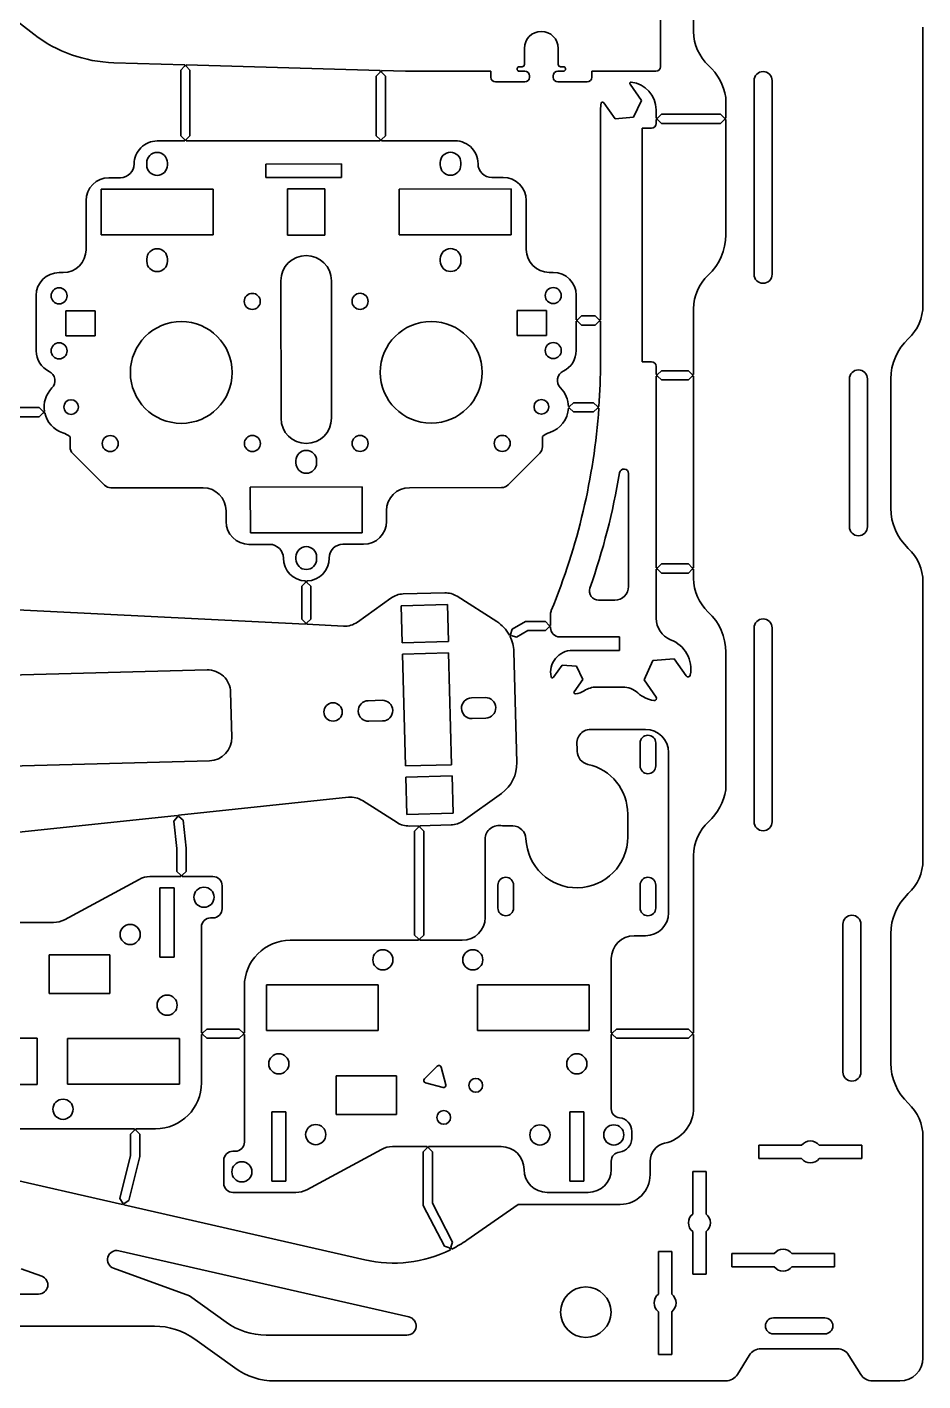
# Model space of a CAD drawing. Header units: millimetres. Extents: x 0 to 415, y 0 to 292.
# Drawn here: x 140.5 to 179.6, y 149.7 to 208.8 of the extents above; entities that cross this region are included whole.
import ezdxf

# ---------------------------------------------------------------- set-up
doc = ezdxf.new("R2010")
doc.units = ezdxf.units.MM

msp = doc.modelspace()

# ---------------------------------------------------------------- linework, layer by layer
at = {"color": 7, "linetype": 'Continuous', "lineweight": 35}
for p, q in [((169.6187, 208.5825), (169.6187, 211.8026)), ((137.4911, 211.0472), (140.8397, 208.4694)), ((168.1736, 210.9926), (168.1736, 207.0526)), ((179.6187, 196.6457), (179.6187, 208.7808)), ((162.2336, 207.1526), (162.2336, 207.8526)), ((163.7136, 207.1526), (163.7136, 207.8526)), ((144.326, 207.2262), (147.4177, 207.1367)), ((147.4166, 207.0758), (147.2466, 206.9058)), ((147.2466, 206.9058), (147.2466, 204.0407)), ((147.4166, 207.0758), (147.4177, 207.0758)), ((147.4177, 207.0758), (147.4177, 207.1367)), ((147.4777, 207.1349), (155.946, 206.8896)), ((147.4777, 207.0748), (147.4777, 207.1349)), ((147.6466, 206.9058), (147.4777, 207.0748)), ((147.6466, 206.9058), (147.6466, 204.0407)), ((155.946, 206.8146), (155.776, 206.6446)), ((155.946, 206.8146), (155.946, 206.8896)), ((156.006, 206.8879), (157.0499, 206.8576)), ((156.006, 206.8146), (156.006, 206.8879)), ((156.176, 206.6446), (156.006, 206.8146)), ((160.7736, 206.8526), (157.3974, 206.8526)), ((160.7736, 206.8526), (160.7736, 206.5926)), ((162.1336, 207.0526), (162.0136, 207.0526)), ((162.2536, 206.8526), (162.0236, 206.8526)), ((163.9236, 206.8526), (163.6936, 206.8526)), ((163.9336, 207.0526), (163.8136, 207.0526)), ((167.9736, 206.8526), (165.1736, 206.8526)), ((165.1736, 206.8526), (165.1736, 206.5926)), ((155.776, 206.6446), (155.776, 204.0407)), ((156.176, 206.6446), (156.176, 204.0407)), ((162.2536, 206.3926), (160.9736, 206.3926)), ((162.4536, 206.5926), (162.4536, 206.6526)), ((163.4936, 206.5926), (163.4936, 206.6526)), ((164.9736, 206.3926), (163.6936, 206.3926)), ((166.843, 206.2858), (167.3399, 205.5762)), ((172.2524, 206.4483), (172.2524, 197.9934)), ((173.0382, 197.9934), (173.0382, 206.4483)), ((167.3399, 205.5762), (166.9984, 204.8436)), ((171.0187, 204.8046), (171.0187, 205.7132)), ((165.5541, 205.1747), (165.5541, 196.0115)), ((166.1931, 204.7732), (165.6962, 205.4828)), ((167.979, 204.8046), (167.979, 205.1747)), ((168.209, 204.9746), (168.039, 204.8046)), ((168.209, 204.9746), (170.7887, 204.9746)), ((170.9587, 204.8046), (170.7887, 204.9746)), ((166.9984, 204.8436), (166.1931, 204.7732)), ((167.379, 204.3747), (167.779, 204.3747)), ((167.379, 194.1747), (167.379, 204.3747)), ((167.979, 204.8046), (168.039, 204.8046)), ((167.979, 204.7446), (168.039, 204.7446)), ((167.979, 204.5747), (167.979, 204.7446)), ((168.039, 204.7446), (168.209, 204.5746)), ((168.209, 204.5746), (170.7887, 204.5746)), ((170.7887, 204.5746), (170.9587, 204.7446)), ((170.9587, 204.8046), (171.0187, 204.8046)), ((170.9587, 204.7446), (171.0187, 204.7446)), ((171.0187, 199.7132), (171.0187, 204.7446)), ((147.4177, 203.8107), (146.2139, 203.8107)), ((147.2466, 204.0407), (147.4166, 203.8707)), ((147.4177, 203.8707), (147.4166, 203.8707)), ((147.4177, 203.8107), (147.4177, 203.8707)), ((147.4777, 203.8717), (147.6466, 204.0407)), ((147.4777, 203.8107), (147.4777, 203.8717)), ((155.946, 203.8107), (147.4777, 203.8107)), ((155.776, 204.0407), (155.946, 203.8707)), ((155.946, 203.8107), (155.946, 203.8707)), ((156.006, 203.8707), (156.176, 204.0407)), ((156.006, 203.8107), (156.006, 203.8707)), ((159.0997, 203.8107), (156.006, 203.8107)), ((145.7639, 202.8604), (145.7639, 202.7604)), ((146.6638, 202.8609), (146.6639, 202.7609)), ((154.2639, 202.8069), (150.9639, 202.8052)), ((150.9639, 202.8052), (150.9642, 202.2152)), ((154.2642, 202.2169), (154.2639, 202.8069)), ((158.5638, 202.8669), (158.5639, 202.7669)), ((159.4638, 202.8673), (159.4639, 202.7673)), ((144.6142, 202.2099), (144.1142, 202.2096)), ((150.9642, 202.2152), (154.2642, 202.2169)), ((161.3142, 202.2183), (160.8142, 202.218)), ((148.6544, 201.7119), (143.7744, 201.7094)), ((143.7744, 201.7094), (143.7754, 199.7094)), ((148.6554, 199.7119), (148.6544, 201.7119)), ((153.5244, 201.7243), (151.9044, 201.7235)), ((151.9044, 201.7235), (151.9054, 199.7035)), ((153.5254, 199.7043), (153.5244, 201.7243)), ((161.6544, 201.7184), (156.7744, 201.716)), ((156.7744, 201.716), (156.7754, 199.716)), ((161.6554, 199.7184), (161.6544, 201.7184)), ((143.1147, 201.2091), (143.1158, 199.0689)), ((162.3147, 201.2188), (162.3158, 199.0785)), ((143.7754, 199.7094), (148.6554, 199.7119)), ((151.9054, 199.7035), (153.5254, 199.7043)), ((156.7754, 199.716), (161.6554, 199.7184)), ((145.766, 198.5604), (145.766, 198.6604)), ((146.666, 198.5609), (146.666, 198.6609)), ((158.566, 198.6669), (158.566, 198.5669)), ((159.466, 198.6673), (159.466, 198.5673)), ((142.1163, 198.0684), (141.939, 198.0683)), ((163.3163, 198.079), (163.4935, 198.0791)), ((151.6164, 197.7134), (151.6195, 191.7134)), ((153.8195, 191.7145), (153.8164, 197.7145)), ((140.9407, 194.6542), (140.9395, 197.0678)), ((164.4946, 196.0115), (164.494, 197.0796)), ((142.2398, 196.3989), (143.5191, 196.3995)), ((142.2404, 195.3109), (142.2398, 196.3989)), ((143.5191, 196.3995), (143.5197, 195.3115)), ((163.1944, 196.4094), (161.9151, 196.4088)), ((161.9151, 196.4088), (161.9156, 195.3208)), ((163.1949, 195.3214), (163.1944, 196.4094)), ((164.7246, 196.1815), (164.5546, 196.0115)), ((164.7246, 196.1815), (165.3241, 196.1815)), ((165.4941, 196.0115), (165.3241, 196.1815)), ((169.6187, 193.6157), (169.6187, 196.4945)), ((164.4946, 196.0115), (164.5546, 196.0115)), ((164.4946, 195.9515), (164.5546, 195.9515)), ((164.4952, 194.6661), (164.4946, 195.9515)), ((164.5546, 195.9515), (164.7246, 195.7815)), ((164.7246, 195.7815), (165.3241, 195.7815)), ((165.3241, 195.7815), (165.4941, 195.9515)), ((165.4941, 196.0115), (165.5541, 196.0115)), ((165.4941, 195.9515), (165.5541, 195.9515)), ((165.5541, 195.9515), (165.5541, 194.1747)), ((143.5197, 195.3115), (142.2404, 195.3109)), ((161.9156, 195.3208), (163.1949, 195.3214)), ((167.779, 194.1747), (167.379, 194.1747)), ((167.979, 193.6157), (167.979, 193.9747)), ((168.209, 193.7857), (168.039, 193.6157)), ((168.209, 193.7857), (169.3887, 193.7857)), ((169.5587, 193.6157), (169.3887, 193.7857)), ((167.979, 193.6157), (168.039, 193.6157)), ((167.979, 193.5557), (168.039, 193.5557)), ((167.979, 185.1908), (167.979, 193.5557)), ((168.039, 193.5557), (168.209, 193.3857)), ((168.209, 193.3857), (169.3887, 193.3857)), ((169.3887, 193.3857), (169.5587, 193.5557)), ((169.5587, 193.6157), (169.6187, 193.6157)), ((169.5587, 193.5557), (169.6187, 193.5557)), ((169.6187, 185.1908), (169.6187, 193.5557)), ((176.4117, 193.4328), (176.4117, 186.9778)), ((177.1975, 186.9778), (177.1975, 193.4328)), ((178.2187, 193.427), (178.2187, 187.7905)), ((141.0749, 192.1807), (138.9068, 192.1807)), ((141.2449, 192.0107), (141.0749, 192.1807)), ((141.2449, 192.0107), (141.2449, 192.0104)), ((141.2996, 192.0104), (141.2449, 192.0104)), ((164.1533, 192.16), (164.2098, 192.16)), ((164.1544, 192.22), (164.2092, 192.22)), ((164.3792, 192.3906), (164.2092, 192.2206)), ((164.2092, 192.22), (164.2092, 192.2206)), ((164.2098, 192.16), (164.3792, 191.9906)), ((165.255, 192.3906), (164.3792, 192.3906)), ((165.255, 191.9906), (164.3792, 191.9906)), ((165.425, 192.2206), (165.255, 192.3906)), ((165.255, 191.9906), (165.4244, 192.16)), ((165.4244, 192.16), (165.4828, 192.16)), ((165.425, 192.2206), (165.425, 192.22)), ((165.425, 192.22), (165.487, 192.22)), ((141.0749, 191.7807), (138.9068, 191.7807)), ((141.0749, 191.7807), (141.2447, 191.9504)), ((141.3111, 191.9504), (141.2447, 191.9504)), ((142.4199, 190.9073), (142.4201, 190.4578)), ((163.0201, 190.4681), (163.0199, 190.9176)), ((142.5374, 190.175), (143.919, 188.7948)), ((152.2704, 189.7637), (152.2704, 189.8637)), ((153.1704, 189.7642), (153.1704, 189.8642)), ((162.9031, 190.1852), (161.5229, 188.8037)), ((166.779, 184.3747), (166.779, 189.2981)), ((144.2019, 188.6778), (148.221, 188.6798)), ((155.161, 188.7152), (150.281, 188.7127)), ((150.281, 188.7127), (150.282, 186.7127)), ((155.162, 186.7152), (155.161, 188.7152)), ((161.2401, 188.6864), (157.221, 188.6843)), ((149.2217, 187.2122), (149.2215, 187.6803)), ((156.2217, 187.2157), (156.2215, 187.6838)), ((150.282, 186.7127), (155.162, 186.7152)), ((150.2222, 186.2127), (151.1222, 186.2131)), ((154.3222, 186.2147), (155.2222, 186.2152)), ((152.2725, 185.6637), (152.2726, 185.5637)), ((153.1725, 185.6642), (153.1726, 185.5642)), ((167.979, 185.1908), (168.039, 185.1908)), ((167.979, 185.1308), (168.039, 185.1308)), ((167.979, 182.9847), (167.979, 185.1308)), ((168.209, 185.3608), (168.039, 185.1908)), ((168.039, 185.1308), (168.209, 184.9608)), ((168.209, 185.3608), (169.3887, 185.3608)), ((168.209, 184.9608), (169.3887, 184.9608)), ((169.5587, 185.1908), (169.3887, 185.3608)), ((169.3887, 184.9608), (169.5587, 185.1308)), ((169.5587, 185.1908), (169.6187, 185.1908)), ((169.5587, 185.1308), (169.6187, 185.1308)), ((169.6187, 184.723), (169.6187, 185.1308)), ((152.6925, 184.5539), (152.5225, 184.3839)), ((152.5225, 184.3839), (152.5225, 182.9554)), ((152.6925, 184.5539), (152.6925, 184.6144)), ((152.7525, 184.5539), (152.7525, 184.6144)), ((152.9225, 184.3839), (152.7525, 184.5539)), ((152.9225, 184.3839), (152.9225, 182.9554)), ((179.6187, 172.4367), (179.6187, 184.5718)), ((152.6925, 182.7269), (130.4976, 183.8314)), ((154.9516, 182.8208), (156.4163, 183.87)), ((156.9439, 184.0474), (158.7611, 184.0965)), ((159.2974, 183.9479), (161.0331, 182.8413)), ((166.179, 183.7747), (165.4709, 183.7747)), ((158.8759, 183.5887), (156.8566, 183.5341)), ((156.8566, 183.5341), (156.9004, 181.9147)), ((158.9197, 181.9693), (158.8759, 183.5887)), ((163.379, 183.1747), (163.379, 182.6783)), ((152.5225, 182.9554), (152.6925, 182.7854)), ((152.6925, 182.7269), (152.6925, 182.7854)), ((152.7525, 182.7854), (152.9225, 182.9554)), ((152.7525, 182.7239), (152.7525, 182.7854)), ((154.3512, 182.6443), (152.7525, 182.7239)), ((162.2871, 182.8483), (161.6958, 182.5161)), ((163.149, 182.8483), (162.2871, 182.8483)), ((163.319, 182.6783), (163.149, 182.8483)), ((163.149, 182.4483), (163.319, 182.6183)), ((163.379, 182.6783), (163.319, 182.6783)), ((163.379, 182.6183), (163.319, 182.6183)), ((163.379, 182.6183), (163.379, 182.5747)), ((172.2521, 182.5664), (172.2521, 174.1114)), ((173.0379, 174.1114), (173.0379, 182.5664)), ((156.9004, 181.9147), (158.9197, 181.9693)), ((161.6308, 182.2846), (161.5791, 182.2556)), ((161.6603, 182.2323), (161.6068, 182.2023)), ((161.6958, 182.5161), (161.6308, 182.2846)), ((161.6308, 182.2846), (161.6308, 182.2846)), ((161.6603, 182.2323), (161.8917, 182.1674)), ((162.3917, 182.4483), (161.8917, 182.1674)), ((163.149, 182.4483), (162.3917, 182.4483)), ((163.779, 182.1747), (166.379, 182.1747)), ((166.379, 182.1747), (166.379, 181.5847)), ((158.923, 181.4764), (156.9237, 181.4224)), ((156.9237, 181.4224), (157.0555, 176.5442)), ((159.0548, 176.5982), (158.923, 181.4764)), ((161.9033, 176.6932), (161.7724, 181.5354)), ((166.379, 181.5847), (164.3316, 181.5847)), ((171.0187, 181.5043), (171.0187, 175.5043)), ((163.5073, 180.4137), (163.8811, 180.9475)), ((163.8811, 180.9475), (164.5137, 180.8922)), ((164.5137, 180.8922), (164.7821, 180.3166)), ((167.4544, 180.3042), (167.8448, 181.1414)), ((167.8448, 181.1414), (168.7651, 181.2219)), ((168.7651, 181.2219), (169.2917, 180.4699)), ((148.3932, 180.7332), (137.5815, 180.4411)), ((164.7821, 180.3166), (164.4084, 179.7828)), ((167.981, 179.5521), (167.4544, 180.3042)), ((149.4729, 177.7982), (149.4199, 179.7606)), ((165.3799, 179.9847), (166.5195, 179.9847)), ((156.0278, 179.4075), (155.428, 179.3912)), ((159.9264, 179.5128), (160.5262, 179.529)), ((156.0521, 178.5078), (155.4523, 178.4916)), ((159.9507, 178.6131), (160.5505, 178.6293)), ((167.5234, 178.1362), (165.1234, 178.1362)), ((164.5434, 177.1811), (164.5434, 177.3825)), ((167.2834, 177.5462), (167.2834, 176.5462)), ((167.9634, 176.5462), (167.9634, 177.5462)), ((137.6885, 176.4794), (148.5003, 176.7716)), ((168.5234, 170.1362), (168.5234, 177.1362)), ((157.0555, 176.5442), (159.0548, 176.5982)), ((159.0781, 176.1059), (157.0588, 176.0513)), ((157.0588, 176.0513), (157.1026, 174.4319)), ((159.1219, 174.4865), (159.0781, 176.1059)), ((147.1541, 174.3937), (154.5647, 175.1764)), ((156.6811, 174.0727), (155.1752, 175.0327)), ((161.2356, 175.3492), (159.5622, 174.1505)), ((137.6964, 173.3947), (147.0944, 174.3874)), ((147.1007, 174.3277), (146.9496, 174.1407)), ((147.1007, 174.3277), (147.0944, 174.3874)), ((147.1604, 174.334), (147.1541, 174.3937)), ((147.3474, 174.1829), (147.1604, 174.334)), ((147.1604, 174.334), (147.1604, 174.334)), ((157.1026, 174.4319), (159.1219, 174.4865)), ((166.7434, 173.4462), (166.7434, 174.4462)), ((146.9496, 174.1407), (147.0766, 172.9425)), ((147.3474, 174.1829), (147.4766, 172.9636)), ((157.6164, 173.9349), (157.2174, 173.9241)), ((157.6164, 173.8757), (157.4464, 173.7057)), ((157.4464, 173.7057), (157.4464, 169.1662)), ((157.6164, 173.9349), (157.6164, 173.8757)), ((159.0347, 173.9732), (157.6764, 173.9365)), ((157.6764, 173.9365), (157.6764, 173.8757)), ((157.8464, 173.7057), (157.6764, 173.8757)), ((157.8464, 173.7057), (157.8464, 169.1662)), ((161.277, 173.9262), (161.7252, 173.9262)), ((160.5234, 173.3462), (160.5234, 169.9362)), ((147.0766, 172.9425), (147.0766, 171.9461)), ((147.4766, 172.9636), (147.4766, 171.9461)), ((169.6187, 164.8937), (169.6187, 172.635)), ((147.0766, 171.9461), (147.2466, 171.7761)), ((147.3066, 171.7761), (147.4766, 171.9461)), ((145.4276, 171.5958), (142.1726, 169.8364)), ((147.2466, 171.7161), (145.9031, 171.7161)), ((147.2466, 171.7161), (147.2466, 171.7761)), ((147.3066, 171.7161), (147.3066, 171.7761)), ((148.6501, 171.7161), (147.3066, 171.7161)), ((149.0501, 170.3161), (149.0501, 171.3161)), ((161.0834, 171.3462), (161.0834, 170.3462)), ((161.7634, 170.3462), (161.7634, 171.3462)), ((167.2834, 171.3462), (167.2834, 170.3462)), ((167.9634, 170.3462), (167.9634, 171.3462)), ((146.9601, 171.2261), (146.3401, 171.2261)), ((146.3401, 171.2261), (146.3401, 168.2061)), ((146.9601, 168.2061), (146.9601, 171.2261)), ((141.6971, 169.7161), (137.6964, 169.7161)), ((148.5501, 169.9161), (148.6501, 169.9161)), ((176.1307, 169.6394), (176.1307, 163.1844)), ((176.9165, 163.1844), (176.9165, 169.6394)), ((148.1501, 164.8937), (148.1501, 169.5161)), ((157.6164, 168.9362), (152.0234, 168.9362)), ((157.4464, 169.1662), (157.6164, 168.9962)), ((157.6164, 168.9962), (157.6164, 168.9362)), ((157.6764, 168.9962), (157.8464, 169.1662)), ((157.6764, 168.9962), (157.6764, 168.9362)), ((159.5234, 168.9362), (157.6764, 168.9362)), ((167.0234, 169.1362), (167.5234, 169.1362)), ((178.2187, 169.218), (178.2187, 163.5815)), ((141.5101, 166.6221), (141.5101, 168.3081)), ((141.5101, 168.3081), (144.1501, 168.3081)), ((144.1501, 168.3081), (144.1501, 166.6221)), ((146.3401, 168.2061), (146.9601, 168.2061)), ((166.0234, 164.8937), (166.0234, 168.1362)), ((144.1501, 166.6221), (141.5101, 166.6221)), ((150.0234, 166.9362), (150.0234, 164.8937)), ((150.9834, 166.9962), (150.9834, 164.9962)), ((155.8634, 166.9962), (150.9834, 166.9962)), ((155.8634, 164.9962), (155.8634, 166.9962)), ((165.0634, 166.9962), (160.1834, 166.9962)), ((160.1834, 166.9962), (160.1834, 164.9962)), ((165.0634, 164.9962), (165.0634, 166.9962)), ((148.2101, 164.8937), (148.1501, 164.8937)), ((148.2101, 164.8337), (148.1501, 164.8337)), ((148.1501, 162.7161), (148.1501, 164.8337)), ((148.3801, 165.0637), (148.2101, 164.8937)), ((148.2101, 164.8337), (148.3801, 164.6637)), ((149.7934, 165.0637), (148.3801, 165.0637)), ((149.9634, 164.8937), (149.7934, 165.0637)), ((149.7934, 164.6637), (149.9634, 164.8337)), ((150.0234, 164.8937), (149.9634, 164.8937)), ((150.0234, 164.8337), (149.9634, 164.8337)), ((150.0234, 164.8337), (150.0234, 160.1362)), ((150.9834, 164.9962), (155.8634, 164.9962)), ((160.1834, 164.9962), (165.0634, 164.9962)), ((166.0234, 164.8937), (166.0834, 164.8937)), ((166.0234, 164.8337), (166.0834, 164.8337)), ((166.0234, 161.5911), (166.0234, 164.8337)), ((166.2534, 165.0637), (166.0834, 164.8937)), ((166.0834, 164.8337), (166.2534, 164.6637)), ((169.3887, 165.0637), (166.2534, 165.0637)), ((169.5587, 164.8937), (169.3887, 165.0637)), ((169.3887, 164.6637), (169.5587, 164.8337)), ((169.5587, 164.8937), (169.6187, 164.8937)), ((169.5587, 164.8337), (169.6187, 164.8337)), ((169.6187, 161.6455), (169.6187, 164.8337)), ((140.9801, 164.6661), (139.3201, 164.6661)), ((140.9801, 162.6461), (140.9801, 164.6661)), ((147.1901, 164.6561), (142.3101, 164.6561)), ((142.3101, 164.6561), (142.3101, 162.6561)), ((147.1901, 162.6561), (147.1901, 164.6561)), ((149.7934, 164.6637), (148.3801, 164.6637)), ((169.3887, 164.6637), (166.2534, 164.6637)), ((156.6634, 163.0302), (154.0234, 163.0302)), ((154.0234, 163.0302), (154.0234, 161.3442)), ((156.6634, 161.3442), (156.6634, 163.0302)), ((158.4372, 163.453), (157.8715, 162.8873)), ((158.8116, 162.6354), (158.6045, 163.4082)), ((139.3201, 162.6461), (140.9801, 162.6461)), ((142.3101, 162.6561), (147.1901, 162.6561)), ((157.9164, 162.72), (158.6891, 162.513)), ((151.2134, 161.4462), (151.2134, 158.4262)), ((151.8334, 161.4462), (151.2134, 161.4462)), ((151.8334, 158.4262), (151.8334, 161.4462)), ((154.0234, 161.3442), (156.6634, 161.3442)), ((164.8334, 161.4462), (164.2134, 161.4462)), ((164.2134, 161.4462), (164.2134, 158.4262)), ((164.8334, 158.4262), (164.8334, 161.4462)), ((136.5453, 160.7161), (145.2263, 160.7161)), ((145.2263, 160.7161), (145.2263, 160.6561)), ((145.2863, 160.7161), (146.1501, 160.7161)), ((145.2863, 160.7161), (145.2863, 160.6561)), ((145.2263, 160.6561), (145.0563, 160.4861)), ((145.0563, 160.4861), (145.0563, 159.5532)), ((145.4563, 160.4861), (145.2863, 160.6561)), ((145.4563, 160.4861), (145.4563, 159.5048)), ((166.9234, 160.2962), (166.9234, 160.5962)), ((179.6187, 150.7132), (179.6187, 160.3628)), ((145.0563, 159.5532), (144.5953, 157.6733)), ((145.4563, 159.5048), (144.9838, 157.578)), ((149.6234, 159.7362), (149.5234, 159.7362)), ((152.7459, 158.0565), (156.0008, 159.8159)), ((156.4763, 159.9362), (157.9934, 159.9362)), ((157.9934, 159.8762), (157.8234, 159.7062)), ((157.8234, 159.7062), (157.8234, 157.3644)), ((157.9934, 159.9362), (157.9934, 159.8762)), ((158.0534, 159.9362), (161.2234, 159.9362)), ((158.0534, 159.9362), (158.0534, 159.8762)), ((158.2234, 159.7062), (158.0534, 159.8762)), ((158.2234, 159.7062), (158.2234, 157.4621)), ((172.4687, 159.9932), (174.3262, 159.9932)), ((172.4687, 159.9932), (172.4687, 159.4132)), ((175.0912, 159.9932), (176.9487, 159.9932)), ((176.9487, 159.9932), (176.9487, 159.4132)), ((136.8458, 159.2045), (144.7055, 157.409)), ((149.1234, 159.3362), (149.1234, 158.3362)), ((166.0234, 158.9362), (166.0234, 159.3012)), ((167.7187, 158.7132), (167.7187, 159.2981)), ((172.4687, 159.4132), (174.3262, 159.4132)), ((175.0912, 159.4132), (176.9487, 159.4132)), ((151.2134, 158.4262), (151.8334, 158.4262)), ((164.2134, 158.4262), (164.8334, 158.4262)), ((170.1587, 158.8532), (169.5787, 158.8532)), ((169.5787, 158.8532), (169.5787, 156.9957)), ((170.1587, 156.9957), (170.1587, 158.8532)), ((149.5234, 157.9362), (152.2704, 157.9362)), ((163.2234, 157.9362), (165.0234, 157.9362)), ((144.5953, 157.6733), (144.7199, 157.4677)), ((144.722, 157.4672), (144.7055, 157.409)), ((144.722, 157.4672), (144.7199, 157.4677)), ((144.7809, 157.4551), (144.7641, 157.3956)), ((144.7641, 157.3956), (155.2684, 154.9959)), ((144.7809, 157.4551), (144.9838, 157.578)), ((157.8234, 157.3644), (158.7463, 155.5866)), ((158.2234, 157.4621), (159.1013, 155.7709)), ((159.7254, 155.8569), (161.9703, 157.4132)), ((161.9703, 157.4132), (166.4187, 157.4132)), ((169.5787, 156.2307), (169.5787, 154.3732)), ((170.1587, 154.3732), (170.1587, 156.2307)), ((157.1998, 152.5032), (144.5431, 155.3945)), ((158.7463, 155.5866), (158.9755, 155.5141)), ((158.9755, 155.5141), (159.0151, 155.4379)), ((159.0288, 155.5417), (159.1013, 155.7709)), ((159.0288, 155.5417), (159.0687, 155.4648)), ((168.0827, 155.3532), (168.0827, 153.4957)), ((168.0827, 155.3532), (168.6627, 155.3532)), ((168.6627, 155.3532), (168.6627, 153.4957)), ((171.2787, 155.2719), (173.1362, 155.2719)), ((171.2787, 154.6919), (171.2787, 155.2719)), ((173.9012, 155.2719), (175.7587, 155.2719)), ((175.7587, 154.6919), (175.7587, 155.2719)), ((141.1845, 154.2791), (140.2917, 154.604)), ((144.3172, 154.6287), (147.6321, 153.4222)), ((169.5787, 154.3732), (170.1587, 154.3732)), ((171.2787, 154.6919), (173.1362, 154.6919)), ((173.9012, 154.6919), (175.7587, 154.6919)), ((128.1897, 153.5032), (141.0477, 153.5032)), ((147.6321, 153.4222), (149.2206, 152.2786)), ((168.0827, 152.7307), (168.0827, 150.8732)), ((168.6627, 152.7307), (168.6627, 150.8732)), ((175.3397, 152.4632), (173.0977, 152.4632)), ((146.1005, 152.1032), (123.1369, 152.1032)), ((149.6025, 150.2786), (147.8533, 151.5379)), ((150.9734, 151.7132), (157.1107, 151.7132)), ((173.0977, 151.7632), (175.3397, 151.7632)), ((168.0827, 150.8732), (168.6627, 150.8732)), ((172.0429, 150.8284), (171.5305, 149.9981)), ((175.8839, 151.1132), (172.5535, 151.1132)), ((176.9069, 149.9981), (176.3945, 150.8284)), ((151.3553, 149.7132), (171.0199, 149.7132)), ((177.4175, 149.7132), (178.6187, 149.7132))]:
    msp.add_line(p, q, dxfattribs=at)
for centre, radius in [((141.9395, 197.0547), 0.35), ((163.494, 197.0656), 0.35), ((150.3669, 196.8128), 0.35), ((155.0669, 196.8151), 0.35), ((147.2685, 193.7112), 2.22), ((158.1685, 193.7167), 2.22), ((141.9407, 194.6547), 0.35), ((163.4952, 194.6656), 0.35), ((142.4636, 192.2018), 0.32), ((162.9748, 192.2121), 0.32), ((144.17, 190.6096), 0.35), ((150.37, 190.6128), 0.35), ((155.07, 190.6151), 0.35), ((161.27, 190.6182), 0.35), ((153.8908, 178.8995), 0.4), ((148.2601, 170.8161), 0.44), ((145.0401, 169.1924), 0.44), ((156.0634, 168.0862), 0.44), ((159.9834, 168.0862), 0.44), ((146.6501, 166.1061), 0.44), ((151.5234, 163.5462), 0.44), ((164.5234, 163.5462), 0.44), ((160.115, 162.6096), 0.3), ((142.1101, 161.5661), 0.44), ((158.715, 161.2096), 0.3), ((153.1334, 160.4598), 0.44), ((162.9134, 160.4462), 0.44), ((166.1334, 160.4462), 0.44), ((149.9134, 158.8362), 0.44), ((164.9139, 152.7132), 1.1)]:
    msp.add_circle(centre, radius, dxfattribs=at)
for centre, radius, start, end in [((162.9736, 207.8526), 0.74, 0, 180), ((171.6187, 208.5825), 2, 180, 227.541923), ((144.4997, 213.2237), 6, 232.409664, 268.340538), ((157.3974, 218.8526), 12, 268.340538, 270), ((162.0136, 206.9526), 0.1, 90, 244.804), ((162.0236, 207.0026), 0.15, 249.483481, 270), ((162.1336, 207.1526), 0.1, 270, 0), ((162.2536, 206.6526), 0.2, 0, 90), ((163.6936, 206.6526), 0.2, 90, 180), ((163.8136, 207.1526), 0.1, 180, 270), ((163.9236, 207.0026), 0.15, 270, 290.516519), ((163.9336, 206.9526), 0.1, 295.196, 90), ((167.9736, 207.0526), 0.2, 270, 0), ((168.6485, 205.3363), 2.4, 9.034958, 47.541923), ((172.6453, 206.4483), 0.3929, 0, 180), ((160.9736, 206.5926), 0.2, 180, 270), ((162.2536, 206.5926), 0.2, 270, 360), ((163.6936, 206.5926), 0.2, 180, 270), ((164.9736, 206.5926), 0.2, 270, 360), ((166.8922, 206.3203), 0.06, 83.740316, 215), ((166.7665, 205.1747), 1.2124, 0, 83.740316), ((166.7665, 205.1747), 1.2124, 166.259684, 180), ((165.6471, 205.4484), 0.06, 35, 166.259684), ((167.779, 204.5747), 0.2, 270, 0), ((146.2139, 202.8107), 1, 90, 180.028824), ((159.2139, 202.8172), 1, 0.028824, 96.556424), ((146.2138, 202.8607), 0.45, 0.028824, 180.028824), ((159.0138, 202.8671), 0.45, 0.028824, 180.028824), ((144.6139, 202.8099), 0.6, 270.028824, 0.028824), ((146.2139, 202.7607), 0.45, 180.028824, 0.028824), ((159.0139, 202.7671), 0.45, 180.028824, 0.028824), ((160.8139, 202.818), 0.6, 180.028824, 270.028824), ((144.1147, 201.2096), 1, 90.028824, 180.028824), ((161.3147, 201.2183), 1, 0.028824, 90.028824), ((168.6187, 199.7132), 2.4, 312.985886, 0), ((142.1158, 199.0684), 1, 270.028824, 0.028824), ((146.216, 198.6607), 0.45, 0.028824, 180.028824), ((159.016, 198.6671), 0.45, 0.028824, 180.028824), ((163.3158, 199.079), 1, 180.028824, 270.028824), ((146.216, 198.5607), 0.45, 180.028824, 0.028824), ((152.7164, 197.7139), 1.1, 0.028824, 180.028824), ((159.016, 198.5671), 0.45, 180.028824, 0.028824), ((141.9395, 197.0683), 1, 90.028824, 180.028824), ((163.494, 197.0791), 1, 0.028824, 90.028824), ((171.6187, 196.4945), 2, 132.985886, 180), ((172.6453, 197.9934), 0.3929, 180, 0), ((177.6187, 196.6457), 2, 312.985886, 0), ((180.6187, 193.427), 2.4, 132.985886, 180), ((141.9407, 194.6547), 1, 180.028824, 244.286064), ((163.4952, 194.6656), 1, 295.771585, 0.028824), ((141.313, 193.3512), 0.4468, 315.029215, 64.286064), ((164.1243, 193.3627), 0.4468, 115.771585, 225.028434), ((137.0521, 194.1747), 28.502, 356.067612, 0), ((167.779, 193.9747), 0.2, 0, 90), ((176.8046, 193.4328), 0.3929, 0, 180), ((142.4636, 192.2018), 1.1796, 135.029215, 189.335542), ((162.9748, 192.2121), 1.1796, 0.385303, 45.028434), ((162.9748, 192.2121), 1.1796, 287.964799, 357.470135), ((137.0521, 194.1747), 28.502, 337.629371, 355.946704), ((142.4636, 192.2018), 1.1796, 192.30296, 252.092849), ((152.7195, 191.7139), 1.1, 180.028824, 0.028824), ((141.7934, 190.1278), 1, 51.212015, 72.092849), ((163.6471, 190.1388), 1, 107.964799, 128.845634), ((142.8201, 190.458), 0.4, 180.028824, 225.028824), ((152.7204, 189.8639), 0.45, 0.028824, 180.028824), ((162.6201, 190.4679), 0.4, 315.028824, 0.028824), ((152.7204, 189.7639), 0.45, 180.028824, 0.028824), ((137.0521, 194.1747), 29.7269, 340.61407, 350.62175), ((166.579, 189.2981), 0.2, 0, 170.62175), ((144.2017, 189.0778), 0.4, 225.028824, 270.028824), ((148.2215, 187.6798), 1, 0.028824, 90.028824), ((157.2215, 187.6843), 1, 90.028824, 180.028824), ((161.2399, 189.0864), 0.4, 270.028824, 315.028824), ((180.6187, 187.7905), 2.4, 180, 227.014114), ((150.2217, 187.2127), 1, 180.028824, 270.028824), ((155.2217, 187.2152), 1, 270.028824, 0.028824), ((176.8046, 186.9778), 0.3929, 180, 0), ((151.1225, 185.6131), 0.6, 0.028824, 90.028824), ((152.7225, 185.6639), 0.45, 0.028824, 180.028824), ((154.3225, 185.6147), 0.6, 90.028824, 180.028824), ((152.7225, 185.6139), 1, 180.028824, 268.280869), ((152.7226, 185.5639), 0.45, 180.028824, 0.028824), ((152.7225, 185.6139), 1, 271.719131, 0.028824), ((177.6187, 184.5718), 2, 0, 47.014114), ((165.4709, 184.1747), 0.4, 160.61407, 270), ((166.179, 184.3747), 0.6, 270, 0), ((171.6187, 184.723), 2, 180, 227.014114), ((156.9695, 183.0977), 0.95, 91.548004, 125.615269), ((158.7867, 183.1469), 0.95, 57.480739, 91.548004), ((163.779, 183.1747), 0.4, 157.629371, 180), ((168.6187, 181.5043), 2.4, 0, 47.014114), ((154.3984, 183.5931), 0.95, 267.151042, 305.615269), ((160.173, 181.4922), 1.6, 28.497344, 57.480739), ((163.779, 182.5747), 0.4, 180, 270), ((168.979, 182.9847), 1, 180, 248.631965), ((172.645, 182.5664), 0.3929, 0, 180), ((160.173, 181.4922), 1.6, 1.548004, 26.347462), ((168.1098, 180.763), 1.3856, 349.430221, 68.631965), ((164.3316, 180.6321), 0.9526, 90, 191.892023), ((148.4202, 179.7336), 1, 1.548004, 91.548004), ((163.4581, 180.4481), 0.06, 191.892023, 325), ((169.3736, 180.5272), 0.1, 215, 349.430221), ((164.4575, 179.7484), 0.06, 145, 278.107977), ((164.3316, 180.6321), 0.9526, 278.107977, 302.470369), ((165.3799, 178.9847), 1, 90, 122.470369), ((166.5195, 178.9847), 1, 48.196839, 90), ((168.1098, 180.763), 1.3856, 228.196839, 260.569779), ((155.4402, 178.9414), 0.45, 91.548004, 271.548004), ((156.04, 178.9576), 0.45, 271.548004, 91.548004), ((159.9385, 179.063), 0.45, 91.548004, 271.548004), ((160.5383, 179.0792), 0.45, 271.548004, 91.548004), ((167.8991, 179.4948), 0.1, 260.569779, 35), ((148.4733, 177.7712), 1, 271.548004, 1.548004), ((165.1234, 177.5362), 0.6, 90, 194.835112), ((167.6234, 177.5462), 0.34, 0, 180), ((167.5234, 177.1362), 1, 0, 90), ((160.3039, 176.65), 1.6, 305.615269, 1.548004), ((165.1234, 177.1811), 0.58, 180, 257.626375), ((164.5234, 174.4462), 2.22, 0, 77.626375), ((167.6234, 176.5462), 0.34, 180, 0), ((168.6485, 175.8811), 2.4, 312.458077, 350.965042), ((154.6645, 174.2317), 0.95, 57.480739, 96.029607), ((157.1918, 174.8737), 0.95, 237.480739, 271.548004), ((159.009, 174.9228), 0.95, 271.548004, 305.615269), ((161.1234, 173.3462), 0.6, 75.164888, 180), ((161.7252, 173.3462), 0.58, 2.046713, 90), ((171.6187, 172.635), 2, 132.458077, 180), ((172.645, 174.1114), 0.3929, 180, 0), ((164.5234, 173.4462), 2.22, 182.046713, 0), ((177.6187, 172.4367), 2, 312.985886, 0), ((145.9031, 170.7161), 1, 90, 118.393019), ((148.6501, 171.3161), 0.4, 0, 90), ((161.4234, 171.3462), 0.34, 0, 180), ((167.6234, 171.3462), 0.34, 0, 180), ((180.6187, 169.218), 2.4, 132.985886, 180), ((148.6501, 170.3161), 0.4, 270, 0), ((161.4234, 170.3462), 0.34, 180, 0), ((167.6234, 170.3462), 0.34, 180, 0), ((167.5234, 170.1362), 1, 270, 0), ((141.6971, 170.7161), 1, 270, 298.393019), ((148.5501, 169.5161), 0.4, 90, 180), ((159.5234, 169.9362), 1, 270, 0), ((176.5236, 169.6394), 0.3929, 0, 180), ((152.0234, 166.9362), 2, 90, 180), ((167.0234, 168.1362), 1, 90, 180), ((158.5079, 163.3823), 0.1, 15, 135), ((176.5236, 163.1844), 0.3929, 180, 0), ((180.6187, 163.5815), 2.4, 180, 227.014114), ((146.1501, 162.7161), 2, 270, 0), ((157.9422, 162.8166), 0.1, 135, 255), ((158.715, 162.6096), 0.1, 255, 15), ((166.4234, 161.5911), 0.4, 180, 264.26083), ((168.0187, 161.6455), 1.6, 282.024988, 360), ((177.6187, 160.3628), 2, 0, 47.014114), ((166.3234, 160.5962), 0.6, 0, 84.26083), ((149.6234, 160.1362), 0.4, 270, 0), ((166.3234, 160.2962), 0.6, 275.73917, 0), ((168.5187, 159.2981), 0.8, 102.024988, 179.99884), ((174.7087, 159.7032), 0.48, 37.1689, 142.8311), ((149.5234, 159.3362), 0.4, 90, 180), ((156.4763, 158.9362), 1, 90, 118.393019), ((161.2234, 158.9362), 1, 0, 90), ((166.4234, 159.3012), 0.4, 95.73917, 180), ((163.2234, 158.9362), 1, 180, 270), ((165.0234, 158.9362), 1, 270, 0), ((174.7087, 159.7032), 0.48, 217.1689, 322.8311), ((149.5234, 158.3362), 0.4, 180, 270), ((166.4187, 158.7132), 1.3, 270, 359.99884), ((152.2704, 158.9362), 1, 270, 298.393019), ((169.8687, 156.6132), 0.48, 127.1689, 232.8311), ((169.8687, 156.6132), 0.48, 307.1689, 52.8311), ((144.454, 155.0046), 0.4, 77.131925, 250), ((156.521, 160.4788), 5.6242, 257.131925, 296.32478), ((156.521, 160.4788), 5.6242, 296.936087, 304.733734), ((173.5187, 154.9819), 0.48, 37.1689, 142.8311), ((141.0477, 153.9032), 0.4, 270, 70), ((173.5187, 154.9819), 0.48, 217.1689, 322.8311), ((168.3727, 153.1132), 0.48, 127.1689, 232.8311), ((168.3727, 153.1132), 0.48, 307.1689, 52.8311), ((157.1107, 152.1132), 0.4, 270, 77.131925), ((173.0977, 152.1132), 0.35, 90, 270), ((175.3397, 152.1132), 0.35, 270, 90), ((146.1005, 149.1032), 3, 54.248331, 90), ((150.9734, 154.7132), 3, 234.248331, 270), ((172.5535, 150.5132), 0.6, 90, 148.31843), ((175.8839, 150.5132), 0.6, 31.68157, 90), ((178.6187, 150.7132), 1, 270, 0), ((151.3553, 152.7132), 3, 234.248331, 270), ((171.0199, 150.3132), 0.6, 270, 328.31843), ((177.4175, 150.3132), 0.6, 211.68157, 270)]:
    msp.add_arc(centre, radius, start, end, dxfattribs=at)

doc.saveas('drawing.dxf')
